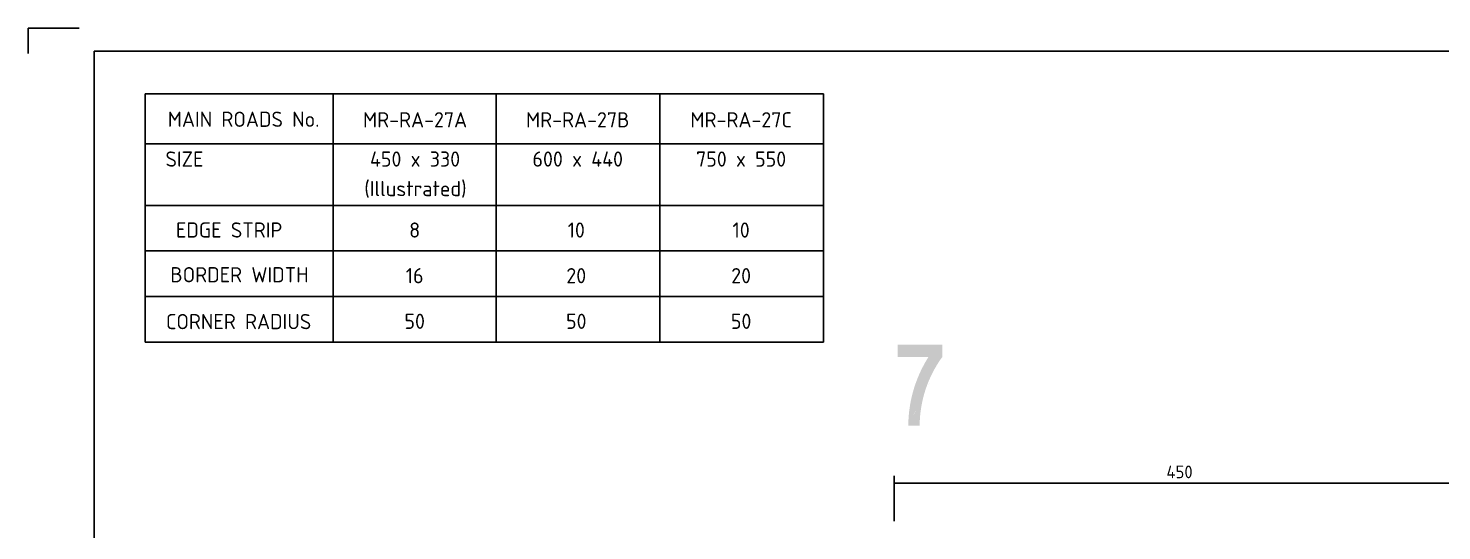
# Model space of a CAD drawing. Extents: x 0 to 1038, y -1303 to 297.
# Drawn here: x 0 to 278.6, y 197.9 to 297 of the extents above; entities that cross this region are included whole.
import ezdxf
from ezdxf.enums import TextEntityAlignment as Align

# ---------------------------------------------------------------- set-up
doc = ezdxf.new("R2010")
doc.units = 0
doc.linetypes.add('CENTERX2', pattern=[101.6, 63.5, -12.7, 12.7, -12.7])
doc.layers.get('0').update_dxf_attribs({"linetype": 'CONTINUOUS'})
doc.layers.get('DEFPOINTS').update_dxf_attribs({"linetype": 'CONTINUOUS'})
for name, color, linetype in [('L25', 1, 'CONTINUOUS'), ('L50', 7, 'CONTINUOUS'), ('T25', 1, 'CONTINUOUS'), ('TBLK18', 4, 'CONTINUOUS'), ('TBLK25', 1, 'CONTINUOUS'), ('TBLK35', 3, 'CONTINUOUS'), ('TBLK50', 7, 'CONTINUOUS')]:
    doc.layers.add(name, color=color, linetype=linetype)
doc.styles.add('ISO', font='iso3098b.shx')
doc.dimstyles.new('SIGNSDIM', dxfattribs={"dimtxt": 2.5, "dimasz": 0.2, "dimexe": 1.5, "dimexo": 2, "dimgap": 1, "dimtad": 1, "dimdec": 4, "dimlfac": 4, "dimrnd": 1, "dimdsep": 46, "dimtxsty": 'ISO', "dimblk": 'SGNDIM', "dimcen": 2.5, "dimse2": 1, "dimadec": 0, "dimazin": 0, "dimtfac": 1, "dimtdec": 4, "dimtix": 1, "dimtmove": 0, "dimatfit": 3, "dimldrblk": 'SGNDIM', "dimfxl": 1, "dimtolj": 1, "dimtzin": 0, "dimarcsym": 0})

# ---------------------------------------------------------------- blocks, each defined once
blk = doc.blocks.new('A3BBLK')
at = {"layer": 'TBLK25'}
for p, q in [((10, 297), (0, 297)), ((0, 297), (0, 292))]:
    blk.add_line(p, q, dxfattribs=at)
at = {"layer": 'TBLK50'}
for p, q in [((415.5, 292.5), (13, 292.5)), ((13, 292.5), (13, 4.5))]:
    blk.add_line(p, q, dxfattribs=at)
blk = doc.blocks.new('title block')
blk.add_blockref('A3BBLK', (0, 0))
at = {"layer": 'TBLK18', "style": 'ISO'}
blk.add_attdef('MR_DIRECTORATE', text='', height=1.5, dxfattribs=at).set_placement((381.5, 67.12), align=Align.CENTER)
for tag, p in [('STREET_NAME', (355.51, 61.1)), ('SUBURB_POSTCODE', (388.49, 61.1)), ('TELEPHONE_NO.', (368.31, 58.84)), ('FAX_NO.', (393.56, 58.84))]:
    blk.add_attdef(tag, p, '', height=1.5, dxfattribs=at)
at = {"layer": 'TBLK25', "style": 'ISO'}
for tag, height, p in [('MR_BRANCH', 2, (381.5, 64.2)), ('ROAD_SECTION', 1.75, (384.5, 29.16)), ('SLK', 1.75, (384.5, 26.11)), ('CHAINAGE', 1.75, (384.5, 19.21))]:
    blk.add_attdef(tag, text='', height=height, dxfattribs=at).set_placement(p, align=Align.CENTER)
for tag, p, height in [('FILE_NUMBER', (371.77, 53.24), 2.5), ('DESIGNED_/_DRAWN', (371.77, 48.49), 2), ('VERIFIED', (371.77, 43.49), 2), ('APPROVED', (371.77, 38.49), 2), ('LOCAL_AUTHORITY', (370.48, 16.73), 1.25)]:
    blk.add_attdef(tag, p, '', height=height, dxfattribs=at)
at = {"layer": 'TBLK35', "style": 'ISO', "width": 0.9}
for tag, p in [('ROAD_PROJECT&NUMBER', (384.5, 32.23)), ('DRAWING_DESCRIPTION', (384.5, 22.29))]:
    blk.add_attdef(tag, text='', height=2.5, dxfattribs=at).set_placement(p, align=Align.CENTER)
at = {"layer": 'TBLK50', "style": 'ISO'}
blk.add_attdef('DRG_NUMBER', (356.8, 6.02), '', height=5, dxfattribs=at)
blk = doc.blocks.new('SGNDIM')
for p, q in [((0, 0), (-1, 0)), ((0, 4.5), (0, -4.5))]:
    blk.add_line(p, q)
blk = doc.blocks.new('*D24')
at = {"layer": 'DEFPOINTS', "color": 0, "transparency": 16777216}
for p in [(283.15, 207.22), (170.65, 197.72), (283.15, 197.72)]:
    blk.add_point(p, dxfattribs=at)
at = {"layer": 'T25', "color": 0, "lineweight": -2, "transparency": 16777216}
for p, q in [((170.65, 199.72), (170.65, 208.72)), ((170.85, 207.22), (282.95, 207.22)), ((283.15, 199.72), (283.15, 208.72))]:
    blk.add_line(p, q, dxfattribs=at)
at = {"layer": 'T25', "color": 0, "lineweight": -2, "transparency": 16777216, "xscale": 0.2, "yscale": 0.2, "zscale": 0.2, "rotation": 180}
blk.add_blockref('SGNDIM', (170.65, 207.22), dxfattribs=at)
at = {"layer": 'T25', "color": 0, "lineweight": -2, "transparency": 16777216, "xscale": 0.2, "yscale": 0.2, "zscale": 0.2}
blk.add_blockref('SGNDIM', (283.15, 207.22), dxfattribs=at)
at = {"layer": 'T25', "color": 0, "transparency": 16777216, "insert": (226.9, 209.47), "char_height": 2.5, "attachment_point": 5, "style": 'ISO'}
blk.add_mtext('\\A1;450', dxfattribs=at)

msp = doc.modelspace()

# ---------------------------------------------------------------- hatches: boundary and pattern name
at = {"layer": 'TBLK25', "linetype": 'CENTERX2'}
h = msp.add_hatch(color=256, dxfattribs=at)
h.paths.add_polyline_path([(175.678633, 218.57384), (175.672127, 218.57384)], flags=16)
edge = h.paths.add_edge_path()
edge.add_line((175.68514, 219.042307), (175.678633, 218.57384))
edge.add_line((173.440399, 218.57384), (175.678633, 218.57384))
edge.add_line((173.440399, 218.57384), (173.446906, 219.068333))
edge.add_line((173.446906, 219.068333), (173.466425, 219.562827))
edge.add_line((173.466425, 219.562827), (173.492451, 220.05732))
edge.add_line((173.492451, 220.05732), (173.524984, 220.551814))
edge.add_line((173.524984, 220.551814), (173.570529, 221.046307))
edge.add_line((173.570529, 221.046307), (173.629088, 221.534294))
edge.add_line((173.629088, 221.534294), (173.694153, 222.028788))
edge.add_line((173.694153, 222.028788), (173.765724, 222.516775))
edge.add_line((173.765724, 222.516775), (173.850308, 223.004762))
edge.add_line((173.850308, 223.004762), (173.941399, 223.492749))
edge.add_line((173.941399, 223.492749), (174.045503, 223.974229))
edge.add_line((174.045503, 223.974229), (174.156114, 224.462216))
edge.add_line((174.156114, 224.462216), (174.279737, 224.93719))
edge.add_line((174.279737, 224.93719), (174.409867, 225.418671))
edge.add_line((174.409867, 225.418671), (174.546503, 225.893645))
edge.add_line((174.546503, 225.893645), (174.696153, 226.368619))
edge.add_line((174.696153, 226.368619), (174.852308, 226.837086))
edge.add_line((174.852308, 226.837086), (175.021477, 227.299047))
edge.add_line((175.021477, 227.299047), (175.197153, 227.761009))
edge.add_line((175.197153, 227.761009), (175.385841, 228.22297))
edge.add_line((175.385841, 228.22297), (175.574529, 228.678424))
edge.add_line((175.574529, 228.678424), (175.77623, 229.133879))
edge.add_line((175.77623, 229.133879), (175.990945, 229.57632))
edge.add_line((175.990945, 229.57632), (176.212166, 230.025268))
edge.add_line((176.212166, 230.025268), (176.439893, 230.461203))
edge.add_line((176.439893, 230.461203), (176.674127, 230.897138))
edge.add_line((176.674127, 230.897138), (176.921373, 231.326567))
edge.add_line((176.921373, 231.326567), (177.175127, 231.749489))
edge.add_line((177.175127, 231.749489), (177.435386, 232.172411))
edge.add_line((177.435386, 232.172411), (171.364828, 232.172411))
edge.add_line((171.364828, 232.172411), (171.364828, 234.573307))
edge.add_line((171.364828, 234.573307), (180.1551, 234.573307))
edge.add_line((180.1551, 234.573307), (180.1551, 232.172411))
edge.add_line((180.1551, 232.172411), (179.881828, 231.788528))
edge.add_line((179.881828, 231.788528), (179.621568, 231.404645))
edge.add_line((179.621568, 231.404645), (179.361308, 231.007749))
edge.add_line((179.361308, 231.007749), (179.114062, 230.610853))
edge.add_line((179.114062, 230.610853), (178.873321, 230.20745))
edge.add_line((178.873321, 230.20745), (178.639088, 229.804047))
edge.add_line((178.639088, 229.804047), (178.41136, 229.387632))
edge.add_line((178.41136, 229.387632), (178.196646, 228.971216))
edge.add_line((178.196646, 228.971216), (177.988438, 228.554801))
edge.add_line((177.988438, 228.554801), (177.786737, 228.125372))
edge.add_line((177.786737, 228.125372), (177.598049, 227.695944))
edge.add_line((177.598049, 227.695944), (177.415867, 227.266515))
edge.add_line((177.415867, 227.266515), (177.240191, 226.83058))
edge.add_line((177.240191, 226.83058), (177.077529, 226.388138))
edge.add_line((177.077529, 226.388138), (176.921373, 225.945697))
edge.add_line((176.921373, 225.945697), (176.77823, 225.503255))
edge.add_line((176.77823, 225.503255), (176.635088, 225.054307))
edge.add_line((176.635088, 225.054307), (176.511464, 224.598853))
edge.add_line((176.511464, 224.598853), (176.387841, 224.149905))
edge.add_line((176.387841, 224.149905), (176.27723, 223.69445))
edge.add_line((176.27723, 223.69445), (176.179633, 223.232489))
edge.add_line((176.179633, 223.232489), (176.088542, 222.770528))
edge.add_line((176.088542, 222.770528), (176.003958, 222.308567))
edge.add_line((176.003958, 222.308567), (175.932386, 221.846606))
edge.add_line((175.932386, 221.846606), (175.867321, 221.384645))
edge.add_line((175.867321, 221.384645), (175.808763, 220.916178))
edge.add_line((175.808763, 220.916178), (175.763218, 220.44771))
edge.add_line((175.763218, 220.44771), (175.730685, 219.979243))
edge.add_line((175.730685, 219.979243), (175.704659, 219.510775))
edge.add_line((175.704659, 219.510775), (175.68514, 219.042307))
edge = h.paths.add_edge_path(flags=16)
edge.add_line((180.1551, 232.172411), (180.148594, 232.172411))
edge.add_line((173.440399, 218.57384), (173.433893, 218.57384))

# ---------------------------------------------------------------- linework, layer by layer
at = {"layer": 'L25', "color": 4}
for p, q in [((23.051982, 262.058551), (156.739135, 262.058551)), ((23.051982, 253.058551), (156.739135, 253.058551)), ((23.051982, 244.058551), (156.739135, 244.058551))]:
    msp.add_line(p, q, dxfattribs=at)
at = {"layer": 'L50'}
for p, q in [((23.051982, 284.028979), (156.739135, 284.028979)), ((23.051982, 235.058551), (23.051982, 284.028979)), ((60.069118, 235.058551), (60.069118, 284.028979)), ((92.239135, 235.058551), (92.239135, 284.028979)), ((124.489135, 235.058551), (124.489135, 284.028979)), ((156.739135, 235.058551), (156.739135, 284.028979)), ((23.051982, 274.173647), (156.739135, 274.173647)), ((23.051982, 235.058551), (156.739135, 235.058551))]:
    msp.add_line(p, q, dxfattribs=at)

# ---------------------------------------------------------------- block references
at = {"color": 1}
msp.add_blockref('title block', (0, 0), dxfattribs=at)

# ---------------------------------------------------------------- texts
at = {"layer": 'T25', "color": 3, "style": 'ISO'}
for s, p in [('MAIN ROADS No.', (42.435931, 277.54466)), ('MR-RA-27A', (76.232725, 277.440835)), ('MR-RA-27B', (108.291225, 277.440835)), ('MR-RA-27C', (140.494153, 277.440835)), ('SIZE', (30.786869, 269.692688)), ('450 x 330', (76.232725, 269.692688)), ('600 x 440', (108.291225, 269.692688)), ('750 x 550', (140.494153, 269.692688)), ('(Illustrated)', (76.304911, 263.866769)), ('  EDGE STRIP', (37.77254, 255.696212)), ('8', (76.154124, 255.683551)), ('10', (108.001806, 255.683551)), ('10', (140.494153, 255.683551)), (' BORDER WIDTH', (40.719685, 246.873353)), ('16', (76.154124, 246.683551)), ('20', (108.001806, 246.683551)), ('20', (140.494153, 246.683551)), ('CORNER RADIUS', (41.459576, 237.624965)), ('50', (76.154124, 237.683551)), ('50', (108.001806, 237.683551)), ('50', (140.494153, 237.683551))]:
    msp.add_text(s, height=3, dxfattribs=at).set_placement(p, align=Align.CENTER)

# ---------------------------------------------------------------- dimensions: what is measured, and where the dimension line sits
at = {"layer": 'T25'}
dim = msp.add_linear_dim(base=(283.148096, 207.219929), p1=(170.648096, 197.719929), p2=(283.148096, 197.719929), dimstyle='SIGNSDIM', override={"dimse2": 0}, dxfattribs=at)
dim.commit()
dim.dimension.update_dxf_attribs({"geometry": '*D24', "text_midpoint": (226.898096, 209.469929)})

doc.saveas('drawing.dxf')
